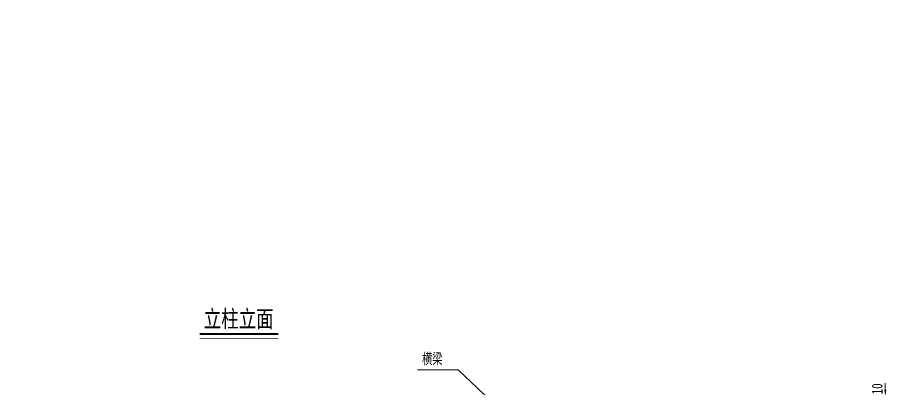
# Model space of a CAD drawing. Extents: x 98573 to 114325, y 0 to 100142.
# Drawn here: x 100823 to 102864, y 54824 to 55691 of the extents above; entities that cross this region are included whole.
import ezdxf

# ---------------------------------------------------------------- set-up
doc = ezdxf.new("R2010")
doc.units = 0
doc.header["$MEASUREMENT"] = 0
doc.layers.get('Defpoints').update_dxf_attribs({"color": 9, "lineweight": 5})
for name, color, linetype, lineweight in [('文字', 7, 'Continuous', 5), ('文字说明', 7, 'Continuous', 5), ('标注', 4, 'Continuous', 13), ('细线', 4, 'Continuous', 13)]:
    doc.layers.add(name, color=color, linetype=linetype, lineweight=lineweight)
doc.styles.get("Standard").update_dxf_attribs({"font": '仿宋_GB2312.ttf', "width": 0.75})
doc.dimstyles.new('0.1', dxfattribs={"dimscale": 0, "dimtxt": 2.5, "dimasz": 1.5, "dimexe": 1, "dimexo": 1, "dimgap": 0.4, "dimtad": 1, "dimdec": 1, "dimdsep": 46, "dimtxsty": 'Standard', "dimcen": 0.2, "dimclrd": 256, "dimclre": 256, "dimclrt": 256, "dimadec": 3, "dimazin": 2, "dimtfac": 1, "dimtdec": 1, "dimtmove": 2, "dimatfit": 3, "dimfxl": 4, "dimfxlon": 1, "dimtolj": 1, "dimtzin": 0, "dimlwd": -1, "dimlwe": -1, "dimarcsym": 0})

# ---------------------------------------------------------------- blocks, each defined once
blk = doc.blocks.new('*D504')
at = {"layer": 'Defpoints', "color": 0, "transparency": 16777216}
for p in [(102659.5, 54806.4), (102659.5, 54796.4), (102853.6, 54796.4)]:
    blk.add_point(p, dxfattribs=at)
at = {"layer": '标注', "color": 4, "transparency": 16777216}
for p, q in [((102853.6, 54821.4), (102853.6, 54836.4)), ((102853.6, 54806.4), (102853.6, 54796.4)), ((102853.6, 54781.4), (102853.6, 54766.4))]:
    blk.add_line(p, q, dxfattribs=at)
at = {"layer": '标注', "transparency": 16777216}
for p, q in [((102813.6, 54806.4), (102863.6, 54806.4)), ((102813.6, 54796.4), (102863.6, 54796.4))]:
    blk.add_line(p, q, dxfattribs=at)
at = {"layer": '标注', "color": 4, "transparency": 16777216}
for points in [[(102851.1, 54821.4), (102856.1, 54821.4), (102853.6, 54806.4)], [(102851.1, 54781.4), (102856.1, 54781.4), (102853.6, 54796.4)]]:
    blk.add_solid(points, dxfattribs=at)
at = {"layer": '标注', "transparency": 16777216, "insert": (102834.8, 54823.5), "char_height": 25, "attachment_point": 5, "rotation": 90}
blk.add_mtext('\\A1;10', dxfattribs=at)
blk = doc.blocks.new('*D1164')
at = {"layer": 'Defpoints', "color": 0, "transparency": 16777216}
for p in [(100916.4, 72621.2), (100823.4, 72569.8), (100916.4, 47180.8)]:
    blk.add_point(p, dxfattribs=at)
at = {"layer": '标注', "transparency": 16777216}
for p, q in [((100823.4, 72592.6), (100823.4, 72628.3)), ((100916.4, 72592.6), (100916.4, 72628.3))]:
    blk.add_line(p, q, dxfattribs=at)
at = {"layer": '标注', "color": 4, "transparency": 16777216}
blk.add_line((100834.1, 72621.2), (100905.6, 72621.2), dxfattribs=at)
for points in [[(100834.1, 72622.9), (100834.1, 72619.4), (100823.4, 72621.2)], [(100905.6, 72622.9), (100905.6, 72619.4), (100916.4, 72621.2)]]:
    blk.add_solid(points, dxfattribs=at)
at = {"layer": '标注', "transparency": 16777216, "insert": (100869.9, 72632.9), "char_height": 17.86, "attachment_point": 5}
blk.add_mtext('\\A1;93', dxfattribs=at)

msp = doc.modelspace()

# ---------------------------------------------------------------- linework, layer by layer
at = {"layer": '文字', "const_width": 5}
msp.add_lwpolyline([(101249.99597, 54951.43148), (101433.67158, 54951.43148)], dxfattribs=at)
at = {"layer": '文字', "ltscale": 100, "const_width": 1.5}
msp.add_lwpolyline([(101249.99597, 54941.43148), (101433.67158, 54941.43148)], dxfattribs=at)
at = {"layer": '细线'}
for q in [(101759.61473, 54868.24923), (101929.63848, 54796.44199)]:
    msp.add_line((101854.41045, 54868.24923), q, dxfattribs=at)

# ---------------------------------------------------------------- texts
at = {"layer": '文字说明', "width": 0.75}
msp.add_text('立柱立面', height=40, dxfattribs=at).set_placement((101259.02464, 54967.24204))
at = {"layer": '标注', "width": 0.7}
msp.add_text('横梁', height=25, dxfattribs=at).set_placement((101769.84794, 54881.48421))

# ---------------------------------------------------------------- dimensions: what is measured, and where the dimension line sits
at = {"layer": '标注'}
dim = msp.add_linear_dim(base=(100916.35221, 72621.15284), p1=(100823.35221, 72569.75008), p2=(100916.35221, 47180.76654), dimstyle='0.1', override={"dimscale": 7.142857, "dimclrd": 4}, dxfattribs=at)
dim.commit()
dim.dimension.update_dxf_attribs({"geometry": '*D1164', "text_midpoint": (100869.85221, 72632.93856)})
dim = msp.add_linear_dim(base=(102853.57554, 54796.44199), p1=(102659.48357, 54806.44199), p2=(102659.48357, 54796.44199), angle=90, dimstyle='0.1', override={"dimscale": 10, "dimclrd": 4}, dxfattribs=at)
dim.commit()
dim.dimension.update_dxf_attribs({"geometry": '*D504', "text_midpoint": (102834.76174, 54823.5259), "dimtype": 160})

doc.saveas('drawing.dxf')
